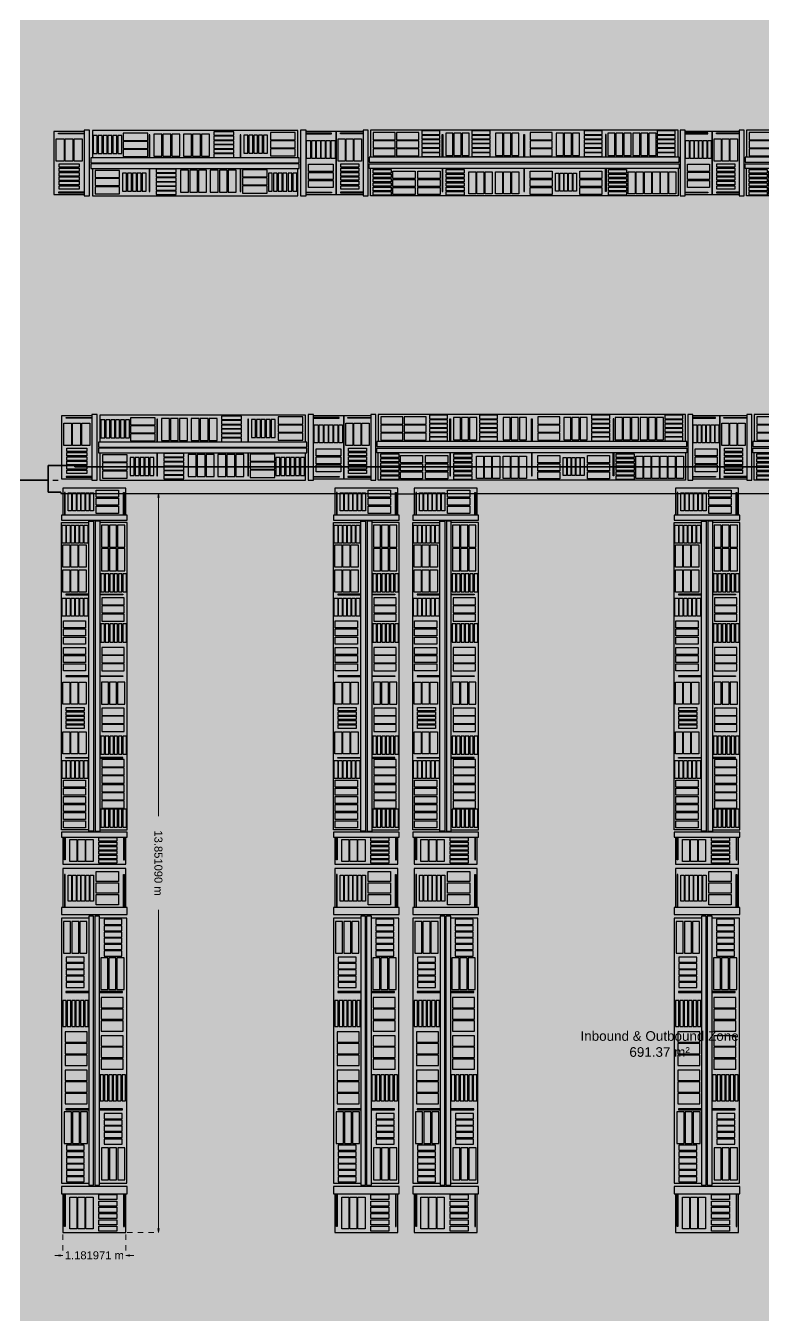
# Model space of a CAD drawing. Header units: metres. Extents: x -17 to 580, y -130 to 19.
# Drawn here: x 72.25 to 86.06, y -48.22 to -24.06 of the extents above; entities that cross this region are included whole.
import ezdxf

# ---------------------------------------------------------------- set-up
doc = ezdxf.new("R2010")
doc.units = ezdxf.units.M
for name, pattern in [('Column 50x50', [0]), ('Default Dimension_ExtLine', [0.0025, 0, -0.0025]), ('Default Separator', [0.0005, 0.0002, -0.0003]), ('Default Wall', [0]), ('Storage Zone 02', [0]), ('Style Black Lines_4', [0]), ('Style Border  Fill_1', [0]), ('Style Grey Lines_2', [0])]:
    doc.linetypes.add(name, pattern=pattern)
for name, color, linetype, true_color in [('Annotations', 7, 'Continuous', 0x7a8bf7), ('Furniture', 7, 'Continuous', 0x7a8bf7), ('Imported blocks', 7, 'Continuous', 0x7a8bf7), ('Walls', 7, 'Continuous', 0xc7c7c7), ('Zones', 7, 'Continuous', 0x7a8bf7)]:
    doc.layers.add(name, color=color, linetype=linetype, true_color=true_color)
doc.styles.add('Default Dimension', font='', dxfattribs={"height": 0.15})
doc.styles.add('Default Tag', font='', dxfattribs={"height": 0.18})
doc.styles.get('Default Dimension').set_extended_font_data('arial')
doc.styles.get('Default Tag').set_extended_font_data('arial')
doc.dimstyles.new('Default Dimension', dxfattribs={"dimtxt": 0.15, "dimasz": 0.075, "dimexe": 0, "dimexo": 0, "dimgap": 0.125, "dimtad": 0, "dimtih": 1, "dimtoh": 1, "dimdec": 6, "dimrnd": 1e-06, "dimzin": 0, "dimdsep": 46, "dimtxsty": 'Default Dimension', "dimblk": 'OPEN', "dimcen": 0.09, "dimadec": 0, "dimazin": 0, "dimtfac": 1, "dimtdec": 4, "dimtix": 1, "dimtofl": 0, "dimtmove": 2, "dimatfit": 3, "dimfxl": 1, "dimtolj": 1, "dimtzin": 0, "dimlwd": 5, "dimlwe": 5, "dimarcsym": 0})

# ---------------------------------------------------------------- blocks, each defined once
blk = doc.blocks.new('Retail shelving double M')
at = {"layer": 'Imported blocks', "transparency": 33554483}
for points in [[(0.627, 3.086), (0.12, 3.086), (0.12, 1.904), (0.627, 1.904), (0.627, 1.879), (0.72, 1.879), (0.72, 3.11), (0.627, 3.11), (0.627, 3.086)], [(4.223, 2.6), (4.223, 3.108), (0.766, 3.108), (0.766, 2.6), (0.741, 2.6), (0.741, 2.508), (4.247, 2.508), (4.247, 2.6), (4.223, 2.6)], [(4.362, 1.904), (4.869, 1.904), (4.869, 3.086), (4.362, 3.086), (4.362, 3.11), (4.269, 3.11), (4.269, 1.879), (4.362, 1.879), (4.362, 1.904)], [(0.766, 2.396), (0.766, 1.889), (4.223, 1.889), (4.223, 2.396), (4.247, 2.396), (4.247, 2.489), (0.741, 2.489), (0.741, 2.396), (0.766, 2.396)]]:
    blk.add_hatch(color=256, dxfattribs=at).paths.add_polyline_path(points, flags=0)
at = {"layer": 'Imported blocks', "linetype": 'Style Border  Fill_1'}
for points in [[(0.627, 3.086), (0.12, 3.086), (0.12, 1.904), (0.627, 1.904), (0.627, 1.879), (0.72, 1.879), (0.72, 3.11), (0.627, 3.11), (0.627, 3.086)], [(4.223, 2.6), (4.223, 3.108), (0.766, 3.108), (0.766, 2.6), (0.741, 2.6), (0.741, 2.508), (4.247, 2.508), (4.247, 2.6), (4.223, 2.6)], [(4.362, 1.904), (4.869, 1.904), (4.869, 3.086), (4.362, 3.086), (4.362, 3.11), (4.269, 3.11), (4.269, 1.879), (4.362, 1.879), (4.362, 1.904)], [(0.766, 2.396), (0.766, 1.889), (4.223, 1.889), (4.223, 2.396), (4.247, 2.396), (4.247, 2.489), (0.741, 2.489), (0.741, 2.396), (0.766, 2.396)]]:
    blk.add_lwpolyline(points, close=True, dxfattribs=at)
at = {"layer": 'Imported blocks', "linetype": 'Style Black Lines_4'}
for points in [[(0.627, 3.043), (0.199, 3.043), (0.199, 3.056), (0.627, 3.056)], [(0.627, 3.086), (0.627, 1.904)], [(1.736, 2.6), (1.736, 3.029), (1.722, 3.029), (1.722, 2.6)], [(3.267, 2.6), (3.267, 3.029), (3.253, 3.029), (3.253, 2.6)], [(4.362, 1.904), (4.362, 3.086)], [(4.362, 3.043), (4.79, 3.043), (4.79, 3.056), (4.362, 3.056)], [(4.223, 2.6), (0.766, 2.6)], [(0.766, 2.396), (4.223, 2.396)], [(1.722, 2.396), (1.722, 1.968), (1.736, 1.968), (1.736, 2.396)], [(3.253, 2.396), (3.253, 1.968), (3.267, 1.968), (3.267, 2.396)], [(0.627, 1.946), (0.199, 1.946), (0.199, 1.933), (0.627, 1.933)], [(4.362, 1.946), (4.79, 1.946), (4.79, 1.933), (4.362, 1.933)]]:
    blk.add_lwpolyline(points, dxfattribs=at)
at = {"layer": 'Imported blocks', "linetype": 'Style Grey Lines_2'}
for points in [[(1.697, 3.058), (1.282, 3.058), (1.282, 2.925), (1.697, 2.925), (1.697, 3.058)], [(1.935, 2.629), (1.935, 3.043), (1.801, 3.043), (1.801, 2.629), (1.935, 2.629)], [(2.085, 2.629), (2.085, 3.043), (1.952, 3.043), (1.952, 2.629), (2.085, 2.629)], [(2.239, 2.629), (2.239, 3.043), (2.105, 3.043), (2.105, 2.629), (2.239, 2.629)], [(2.435, 2.629), (2.435, 3.043), (2.301, 3.043), (2.301, 2.629), (2.435, 2.629)], [(2.585, 2.629), (2.585, 3.043), (2.451, 3.043), (2.451, 2.629), (2.585, 2.629)], [(2.738, 2.629), (2.738, 3.043), (2.605, 3.043), (2.605, 2.629), (2.738, 2.629)], [(3.149, 3.087), (2.811, 3.087), (2.811, 3.021), (3.149, 3.021), (3.149, 3.087)], [(4.178, 3.073), (3.764, 3.073), (3.764, 2.939), (4.178, 2.939), (4.178, 3.073)], [(0.583, 2.823), (0.168, 2.823), (0.168, 2.957), (0.583, 2.957), (0.583, 2.823)], [(0.848, 2.683), (0.848, 3.02), (0.782, 3.02), (0.782, 2.683), (0.848, 2.683)], [(0.93, 2.683), (0.93, 3.02), (0.865, 3.02), (0.865, 2.683), (0.93, 2.683)], [(1.015, 2.683), (1.015, 3.02), (0.949, 3.02), (0.949, 2.683), (1.015, 2.683)], [(1.094, 2.683), (1.094, 3.02), (1.028, 3.02), (1.028, 2.683), (1.094, 2.683)], [(1.176, 2.683), (1.176, 3.02), (1.111, 3.02), (1.111, 2.683), (1.176, 2.683)], [(1.261, 2.683), (1.261, 3.02), (1.195, 3.02), (1.195, 2.683), (1.261, 2.683)], [(1.697, 2.905), (1.282, 2.905), (1.282, 2.771), (1.697, 2.771), (1.697, 2.905)], [(3.149, 3.003), (2.811, 3.003), (2.811, 2.937), (3.149, 2.937), (3.149, 3.003)], [(3.149, 2.92), (2.811, 2.92), (2.811, 2.855), (3.149, 2.855), (3.149, 2.92)], [(3.383, 2.686), (3.383, 3.024), (3.317, 3.024), (3.317, 2.686), (3.383, 2.686)], [(3.467, 2.686), (3.467, 3.024), (3.402, 3.024), (3.402, 2.686), (3.467, 2.686)], [(3.547, 2.686), (3.547, 3.024), (3.481, 3.024), (3.481, 2.686), (3.547, 2.686)], [(3.629, 2.686), (3.629, 3.024), (3.563, 3.024), (3.563, 2.686), (3.629, 2.686)], [(3.713, 2.686), (3.713, 3.024), (3.648, 3.024), (3.648, 2.686), (3.713, 2.686)], [(4.178, 2.919), (3.764, 2.919), (3.764, 2.786), (4.178, 2.786), (4.178, 2.919)], [(4.443, 2.987), (4.781, 2.987), (4.781, 2.921), (4.443, 2.921), (4.443, 2.987)], [(4.443, 2.902), (4.781, 2.902), (4.781, 2.837), (4.443, 2.837), (4.443, 2.902)], [(0.583, 2.673), (0.168, 2.673), (0.168, 2.807), (0.583, 2.807), (0.583, 2.673)], [(1.697, 2.755), (1.282, 2.755), (1.282, 2.621), (1.697, 2.621), (1.697, 2.755)], [(3.149, 2.841), (2.811, 2.841), (2.811, 2.775), (3.149, 2.775), (3.149, 2.841)], [(3.149, 2.757), (2.811, 2.757), (2.811, 2.691), (3.149, 2.691), (3.149, 2.757)], [(4.178, 2.769), (3.764, 2.769), (3.764, 2.635), (4.178, 2.635), (4.178, 2.769)], [(4.443, 2.82), (4.781, 2.82), (4.781, 2.754), (4.443, 2.754), (4.443, 2.82)], [(4.443, 2.741), (4.781, 2.741), (4.781, 2.675), (4.443, 2.675), (4.443, 2.741)], [(0.583, 2.52), (0.168, 2.52), (0.168, 2.653), (0.583, 2.653), (0.583, 2.52)], [(3.149, 2.674), (2.811, 2.674), (2.811, 2.608), (3.149, 2.608), (3.149, 2.674)], [(4.443, 2.656), (4.781, 2.656), (4.781, 2.591), (4.443, 2.591), (4.443, 2.656)], [(4.443, 2.574), (4.781, 2.574), (4.781, 2.508), (4.443, 2.508), (4.443, 2.574)], [(0.204, 2.41), (0.204, 2.073), (0.138, 2.073), (0.138, 2.41), (0.204, 2.41)], [(0.286, 2.41), (0.286, 2.073), (0.22, 2.073), (0.22, 2.41), (0.286, 2.41)], [(0.37, 2.41), (0.37, 2.073), (0.305, 2.073), (0.305, 2.41), (0.37, 2.41)], [(0.45, 2.41), (0.45, 2.073), (0.384, 2.073), (0.384, 2.41), (0.45, 2.41)], [(0.532, 2.41), (0.532, 2.073), (0.466, 2.073), (0.466, 2.41), (0.532, 2.41)], [(0.617, 2.41), (0.617, 2.073), (0.551, 2.073), (0.551, 2.41), (0.617, 2.41)], [(0.81, 2.228), (1.225, 2.228), (1.225, 2.361), (0.81, 2.361), (0.81, 2.228)], [(1.84, 2.323), (2.178, 2.323), (2.178, 2.389), (1.84, 2.389), (1.84, 2.323)], [(2.251, 2.368), (2.251, 1.954), (2.384, 1.954), (2.384, 2.368), (2.251, 2.368)], [(2.404, 2.368), (2.404, 1.954), (2.538, 1.954), (2.538, 2.368), (2.404, 2.368)], [(2.554, 2.368), (2.554, 1.954), (2.688, 1.954), (2.688, 2.368), (2.554, 2.368)], [(2.75, 2.368), (2.75, 1.954), (2.884, 1.954), (2.884, 2.368), (2.75, 2.368)], [(2.904, 2.368), (2.904, 1.954), (3.037, 1.954), (3.037, 2.368), (2.904, 2.368)], [(3.054, 2.368), (3.054, 1.954), (3.188, 1.954), (3.188, 2.368), (3.054, 2.368)], [(3.292, 2.242), (3.706, 2.242), (3.706, 2.376), (3.292, 2.376), (3.292, 2.242)], [(4.395, 2.044), (4.395, 2.458), (4.529, 2.458), (4.529, 2.044), (4.395, 2.044)], [(4.549, 2.044), (4.549, 2.458), (4.682, 2.458), (4.682, 2.044), (4.549, 2.044)], [(4.699, 2.044), (4.699, 2.458), (4.832, 2.458), (4.832, 2.044), (4.699, 2.044)], [(0.81, 2.078), (1.225, 2.078), (1.225, 2.211), (0.81, 2.211), (0.81, 2.078)], [(1.275, 2.311), (1.275, 1.973), (1.341, 1.973), (1.341, 2.311), (1.275, 2.311)], [(1.36, 2.311), (1.36, 1.973), (1.425, 1.973), (1.425, 2.311), (1.36, 2.311)], [(1.442, 2.311), (1.442, 1.973), (1.508, 1.973), (1.508, 2.311), (1.442, 2.311)], [(1.522, 2.311), (1.522, 1.973), (1.587, 1.973), (1.587, 2.311), (1.522, 2.311)], [(1.606, 2.311), (1.606, 1.973), (1.672, 1.973), (1.672, 2.311), (1.606, 2.311)], [(1.84, 2.24), (2.178, 2.24), (2.178, 2.306), (1.84, 2.306), (1.84, 2.24)], [(1.84, 2.156), (2.178, 2.156), (2.178, 2.222), (1.84, 2.222), (1.84, 2.156)], [(3.292, 2.092), (3.706, 2.092), (3.706, 2.226), (3.292, 2.226), (3.292, 2.092)], [(3.728, 2.314), (3.728, 1.977), (3.794, 1.977), (3.794, 2.314), (3.728, 2.314)], [(3.812, 2.314), (3.812, 1.977), (3.878, 1.977), (3.878, 2.314), (3.812, 2.314)], [(3.895, 2.314), (3.895, 1.977), (3.961, 1.977), (3.961, 2.314), (3.895, 2.314)], [(3.974, 2.314), (3.974, 1.977), (4.04, 1.977), (4.04, 2.314), (3.974, 2.314)], [(4.059, 2.314), (4.059, 1.977), (4.124, 1.977), (4.124, 2.314), (4.059, 2.314)], [(4.141, 2.314), (4.141, 1.977), (4.207, 1.977), (4.207, 2.314), (4.141, 2.314)], [(0.81, 1.924), (1.225, 1.924), (1.225, 2.058), (0.81, 2.058), (0.81, 1.924)], [(1.84, 2.077), (2.178, 2.077), (2.178, 2.142), (1.84, 2.142), (1.84, 2.077)], [(1.84, 1.994), (2.178, 1.994), (2.178, 2.06), (1.84, 2.06), (1.84, 1.994)], [(3.292, 1.939), (3.706, 1.939), (3.706, 2.072), (3.292, 2.072), (3.292, 1.939)], [(1.84, 1.91), (2.178, 1.91), (2.178, 1.976), (1.84, 1.976), (1.84, 1.91)]]:
    blk.add_lwpolyline(points, close=True, dxfattribs=at)
blk = doc.blocks.new('Retail shelving double L')
at = {"layer": 'Imported blocks', "transparency": 33554483}
for points in [[(0.627, 4.234), (0.12, 4.234), (0.12, 3.052), (0.627, 3.052), (0.627, 3.027), (0.72, 3.027), (0.72, 4.258), (0.627, 4.258), (0.627, 4.234)], [(0.76, 3.749), (0.76, 4.257), (6.522, 4.257), (6.522, 3.749), (6.547, 3.749), (6.547, 3.657), (0.736, 3.657), (0.736, 3.749), (0.76, 3.749)], [(6.658, 3.052), (7.165, 3.052), (7.165, 4.234), (6.658, 4.234), (6.658, 4.258), (6.565, 4.258), (6.565, 3.027), (6.658, 3.027), (6.658, 3.052)], [(0.76, 3.536), (0.76, 3.029), (6.522, 3.029), (6.522, 3.536), (6.547, 3.536), (6.547, 3.629), (0.736, 3.629), (0.736, 3.536), (0.76, 3.536)]]:
    blk.add_hatch(color=256, dxfattribs=at).paths.add_polyline_path(points, flags=0)
at = {"layer": 'Imported blocks', "linetype": 'Style Border  Fill_1'}
for points in [[(0.627, 4.234), (0.12, 4.234), (0.12, 3.052), (0.627, 3.052), (0.627, 3.027), (0.72, 3.027), (0.72, 4.258), (0.627, 4.258), (0.627, 4.234)], [(0.76, 3.749), (0.76, 4.257), (6.522, 4.257), (6.522, 3.749), (6.547, 3.749), (6.547, 3.657), (0.736, 3.657), (0.736, 3.749), (0.76, 3.749)], [(6.658, 3.052), (7.165, 3.052), (7.165, 4.234), (6.658, 4.234), (6.658, 4.258), (6.565, 4.258), (6.565, 3.027), (6.658, 3.027), (6.658, 3.052)], [(0.76, 3.536), (0.76, 3.029), (6.522, 3.029), (6.522, 3.536), (6.547, 3.536), (6.547, 3.629), (0.736, 3.629), (0.736, 3.536), (0.76, 3.536)]]:
    blk.add_lwpolyline(points, close=True, dxfattribs=at)
at = {"layer": 'Imported blocks', "linetype": 'Style Black Lines_4'}
for points in [[(0.627, 4.191), (0.199, 4.191), (0.199, 4.204), (0.627, 4.204)], [(0.627, 4.234), (0.627, 3.052)], [(2.105, 3.749), (2.105, 4.178), (2.118, 4.178), (2.118, 3.749)], [(3.648, 3.749), (3.648, 4.178), (3.635, 4.178), (3.635, 3.749)], [(5.178, 3.749), (5.178, 4.178), (5.165, 4.178), (5.165, 3.749)], [(6.658, 3.052), (6.658, 4.234)], [(6.658, 4.191), (7.086, 4.191), (7.086, 4.204), (6.658, 4.204)], [(0.76, 3.749), (6.522, 3.749)], [(0.76, 3.536), (6.522, 3.536)], [(2.105, 3.536), (2.105, 3.108), (2.118, 3.108), (2.118, 3.536)], [(3.648, 3.536), (3.648, 3.108), (3.635, 3.108), (3.635, 3.536)], [(5.178, 3.536), (5.178, 3.108), (5.165, 3.108), (5.165, 3.536)], [(0.627, 3.094), (0.199, 3.094), (0.199, 3.081), (0.627, 3.081)], [(6.658, 3.094), (7.086, 3.094), (7.086, 3.081), (6.658, 3.081)]]:
    blk.add_lwpolyline(points, dxfattribs=at)
at = {"layer": 'Imported blocks', "linetype": 'Style Grey Lines_2'}
for points in [[(0.8, 3.809), (0.8, 4.224), (0.933, 4.224), (0.933, 3.809), (0.8, 3.809)], [(0.953, 3.809), (0.953, 4.224), (1.087, 4.224), (1.087, 3.809), (0.953, 3.809)], [(1.103, 3.809), (1.103, 4.224), (1.237, 4.224), (1.237, 3.809), (1.103, 3.809)], [(1.257, 3.809), (1.257, 4.224), (1.39, 4.224), (1.39, 3.809), (1.257, 3.809)], [(1.41, 3.809), (1.41, 4.224), (1.544, 4.224), (1.544, 3.809), (1.41, 3.809)], [(1.56, 3.809), (1.56, 4.224), (1.694, 4.224), (1.694, 3.809), (1.56, 3.809)], [(2.061, 4.178), (1.724, 4.178), (1.724, 4.244), (2.061, 4.244), (2.061, 4.178)], [(2.061, 4.096), (1.724, 4.096), (1.724, 4.162), (2.061, 4.162), (2.061, 4.096)], [(2.599, 4.102), (2.185, 4.102), (2.185, 4.235), (2.599, 4.235), (2.599, 4.102)], [(2.727, 4.171), (2.727, 3.833), (2.662, 3.833), (2.662, 4.171), (2.727, 4.171)], [(2.81, 4.171), (2.81, 3.833), (2.744, 3.833), (2.744, 4.171), (2.81, 4.171)], [(2.894, 4.171), (2.894, 3.833), (2.828, 3.833), (2.828, 4.171), (2.894, 4.171)], [(2.973, 4.171), (2.973, 3.833), (2.908, 3.833), (2.908, 4.171), (2.973, 4.171)], [(3.056, 4.171), (3.056, 3.833), (2.99, 3.833), (2.99, 4.171), (3.056, 4.171)], [(3.531, 4.102), (3.117, 4.102), (3.117, 4.235), (3.531, 4.235), (3.531, 4.102)], [(3.742, 3.809), (3.742, 4.224), (3.876, 4.224), (3.876, 3.809), (3.742, 3.809)], [(3.896, 3.809), (3.896, 4.224), (4.029, 4.224), (4.029, 3.809), (3.896, 3.809)], [(4.046, 3.809), (4.046, 4.224), (4.18, 4.224), (4.18, 3.809), (4.046, 3.809)], [(4.242, 3.809), (4.242, 4.224), (4.376, 4.224), (4.376, 3.809), (4.242, 3.809)], [(4.396, 3.809), (4.396, 4.224), (4.529, 4.224), (4.529, 3.809), (4.396, 3.809)], [(4.546, 3.809), (4.546, 4.224), (4.679, 4.224), (4.679, 3.809), (4.546, 3.809)], [(5.101, 4.178), (4.764, 4.178), (4.764, 4.244), (5.101, 4.244), (5.101, 4.178)], [(5.101, 4.096), (4.764, 4.096), (4.764, 4.162), (5.101, 4.162), (5.101, 4.096)], [(5.632, 4.102), (5.217, 4.102), (5.217, 4.235), (5.632, 4.235), (5.632, 4.102)], [(6.101, 4.102), (5.687, 4.102), (5.687, 4.235), (6.101, 4.235), (6.101, 4.102)], [(6.472, 4.178), (6.135, 4.178), (6.135, 4.244), (6.472, 4.244), (6.472, 4.178)], [(6.472, 4.096), (6.135, 4.096), (6.135, 4.162), (6.472, 4.162), (6.472, 4.096)], [(6.739, 4.135), (7.077, 4.135), (7.077, 4.069), (6.739, 4.069), (6.739, 4.135)], [(0.168, 4.105), (0.583, 4.105), (0.583, 3.971), (0.168, 3.971), (0.168, 4.105)], [(0.168, 3.951), (0.583, 3.951), (0.583, 3.818), (0.168, 3.818), (0.168, 3.951)], [(2.061, 4.012), (1.724, 4.012), (1.724, 4.077), (2.061, 4.077), (2.061, 4.012)], [(2.061, 3.932), (1.724, 3.932), (1.724, 3.998), (2.061, 3.998), (2.061, 3.932)], [(2.061, 3.85), (1.724, 3.85), (1.724, 3.915), (2.061, 3.915), (2.061, 3.85)], [(2.599, 3.951), (2.185, 3.951), (2.185, 4.085), (2.599, 4.085), (2.599, 3.951)], [(2.599, 3.798), (2.185, 3.798), (2.185, 3.932), (2.599, 3.932), (2.599, 3.798)], [(3.531, 3.951), (3.117, 3.951), (3.117, 4.085), (3.531, 4.085), (3.531, 3.951)], [(3.531, 3.798), (3.117, 3.798), (3.117, 3.932), (3.531, 3.932), (3.531, 3.798)], [(5.101, 4.012), (4.764, 4.012), (4.764, 4.077), (5.101, 4.077), (5.101, 4.012)], [(5.101, 3.932), (4.764, 3.932), (4.764, 3.998), (5.101, 3.998), (5.101, 3.932)], [(5.101, 3.85), (4.764, 3.85), (4.764, 3.915), (5.101, 3.915), (5.101, 3.85)], [(5.632, 3.951), (5.217, 3.951), (5.217, 4.085), (5.632, 4.085), (5.632, 3.951)], [(5.632, 3.798), (5.217, 3.798), (5.217, 3.932), (5.632, 3.932), (5.632, 3.798)], [(6.101, 3.951), (5.687, 3.951), (5.687, 4.085), (6.101, 4.085), (6.101, 3.951)], [(6.101, 3.798), (5.687, 3.798), (5.687, 3.932), (6.101, 3.932), (6.101, 3.798)], [(6.472, 4.012), (6.135, 4.012), (6.135, 4.077), (6.472, 4.077), (6.472, 4.012)], [(6.472, 3.932), (6.135, 3.932), (6.135, 3.998), (6.472, 3.998), (6.472, 3.932)], [(6.472, 3.85), (6.135, 3.85), (6.135, 3.915), (6.472, 3.915), (6.472, 3.85)], [(6.739, 4.051), (7.077, 4.051), (7.077, 3.985), (6.739, 3.985), (6.739, 4.051)], [(6.739, 3.968), (7.077, 3.968), (7.077, 3.902), (6.739, 3.902), (6.739, 3.968)], [(6.739, 3.889), (7.077, 3.889), (7.077, 3.823), (6.739, 3.823), (6.739, 3.889)], [(0.168, 3.801), (0.583, 3.801), (0.583, 3.668), (0.168, 3.668), (0.168, 3.801)], [(2.061, 3.765), (1.724, 3.765), (1.724, 3.831), (2.061, 3.831), (2.061, 3.765)], [(5.101, 3.765), (4.764, 3.765), (4.764, 3.831), (5.101, 3.831), (5.101, 3.765)], [(6.472, 3.765), (6.135, 3.765), (6.135, 3.831), (6.472, 3.831), (6.472, 3.765)], [(6.739, 3.804), (7.077, 3.804), (7.077, 3.739), (6.739, 3.739), (6.739, 3.804)], [(6.739, 3.722), (7.077, 3.722), (7.077, 3.656), (6.739, 3.656), (6.739, 3.722)], [(0.204, 3.559), (0.204, 3.221), (0.138, 3.221), (0.138, 3.559), (0.204, 3.559)], [(0.286, 3.559), (0.286, 3.221), (0.22, 3.221), (0.22, 3.559), (0.286, 3.559)], [(0.37, 3.559), (0.37, 3.221), (0.305, 3.221), (0.305, 3.559), (0.37, 3.559)], [(0.45, 3.559), (0.45, 3.221), (0.384, 3.221), (0.384, 3.559), (0.45, 3.559)], [(0.532, 3.559), (0.532, 3.221), (0.466, 3.221), (0.466, 3.559), (0.532, 3.559)], [(0.617, 3.559), (0.617, 3.221), (0.551, 3.221), (0.551, 3.559), (0.617, 3.559)], [(0.811, 3.454), (1.149, 3.454), (1.149, 3.52), (0.811, 3.52), (0.811, 3.454)], [(0.811, 3.372), (1.149, 3.372), (1.149, 3.438), (0.811, 3.438), (0.811, 3.372)], [(1.171, 3.5), (1.171, 3.085), (1.304, 3.085), (1.304, 3.5), (1.171, 3.5)], [(1.324, 3.5), (1.324, 3.085), (1.458, 3.085), (1.458, 3.5), (1.324, 3.5)], [(1.474, 3.5), (1.474, 3.085), (1.608, 3.085), (1.608, 3.5), (1.474, 3.5)], [(1.64, 3.5), (1.64, 3.085), (1.774, 3.085), (1.774, 3.5), (1.64, 3.5)], [(1.794, 3.5), (1.794, 3.085), (1.927, 3.085), (1.927, 3.5), (1.794, 3.5)], [(1.944, 3.5), (1.944, 3.085), (2.078, 3.085), (2.078, 3.5), (1.944, 3.5)], [(2.182, 3.454), (2.52, 3.454), (2.52, 3.52), (2.182, 3.52), (2.182, 3.454)], [(2.182, 3.372), (2.52, 3.372), (2.52, 3.438), (2.182, 3.438), (2.182, 3.372)], [(2.604, 3.5), (2.604, 3.085), (2.738, 3.085), (2.738, 3.5), (2.604, 3.5)], [(2.757, 3.5), (2.757, 3.085), (2.891, 3.085), (2.891, 3.5), (2.757, 3.5)], [(2.908, 3.5), (2.908, 3.085), (3.041, 3.085), (3.041, 3.5), (2.908, 3.5)], [(3.115, 3.377), (3.529, 3.377), (3.529, 3.511), (3.115, 3.511), (3.115, 3.377)], [(3.741, 3.5), (3.741, 3.085), (3.875, 3.085), (3.875, 3.5), (3.741, 3.5)], [(3.895, 3.5), (3.895, 3.085), (4.028, 3.085), (4.028, 3.5), (3.895, 3.5)], [(4.045, 3.5), (4.045, 3.085), (4.178, 3.085), (4.178, 3.5), (4.045, 3.5)], [(4.282, 3.454), (4.62, 3.454), (4.62, 3.52), (4.282, 3.52), (4.282, 3.454)], [(4.282, 3.372), (4.62, 3.372), (4.62, 3.438), (4.282, 3.438), (4.282, 3.372)], [(4.673, 3.5), (4.673, 3.085), (4.806, 3.085), (4.806, 3.5), (4.673, 3.5)], [(4.826, 3.5), (4.826, 3.085), (4.96, 3.085), (4.96, 3.5), (4.826, 3.5)], [(4.976, 3.5), (4.976, 3.085), (5.11, 3.085), (5.11, 3.5), (4.976, 3.5)], [(5.222, 3.454), (5.56, 3.454), (5.56, 3.52), (5.222, 3.52), (5.222, 3.454)], [(5.222, 3.372), (5.56, 3.372), (5.56, 3.438), (5.222, 3.438), (5.222, 3.372)], [(5.618, 3.377), (6.032, 3.377), (6.032, 3.511), (5.618, 3.511), (5.618, 3.377)], [(6.058, 3.377), (6.472, 3.377), (6.472, 3.511), (6.058, 3.511), (6.058, 3.377)], [(6.691, 3.192), (6.691, 3.606), (6.825, 3.606), (6.825, 3.192), (6.691, 3.192)], [(6.845, 3.192), (6.845, 3.606), (6.978, 3.606), (6.978, 3.192), (6.845, 3.192)], [(6.995, 3.192), (6.995, 3.606), (7.128, 3.606), (7.128, 3.192), (6.995, 3.192)], [(0.811, 3.287), (1.149, 3.287), (1.149, 3.353), (0.811, 3.353), (0.811, 3.287)], [(0.811, 3.208), (1.149, 3.208), (1.149, 3.274), (0.811, 3.274), (0.811, 3.208)], [(0.811, 3.126), (1.149, 3.126), (1.149, 3.191), (0.811, 3.191), (0.811, 3.126)], [(2.182, 3.287), (2.52, 3.287), (2.52, 3.353), (2.182, 3.353), (2.182, 3.287)], [(2.182, 3.208), (2.52, 3.208), (2.52, 3.274), (2.182, 3.274), (2.182, 3.208)], [(2.182, 3.126), (2.52, 3.126), (2.52, 3.191), (2.182, 3.191), (2.182, 3.126)], [(3.115, 3.227), (3.529, 3.227), (3.529, 3.361), (3.115, 3.361), (3.115, 3.227)], [(3.115, 3.074), (3.529, 3.074), (3.529, 3.207), (3.115, 3.207), (3.115, 3.074)], [(4.282, 3.287), (4.62, 3.287), (4.62, 3.353), (4.282, 3.353), (4.282, 3.287)], [(4.282, 3.208), (4.62, 3.208), (4.62, 3.274), (4.282, 3.274), (4.282, 3.208)], [(4.282, 3.126), (4.62, 3.126), (4.62, 3.191), (4.282, 3.191), (4.282, 3.126)], [(5.222, 3.287), (5.56, 3.287), (5.56, 3.353), (5.222, 3.353), (5.222, 3.287)], [(5.222, 3.208), (5.56, 3.208), (5.56, 3.274), (5.222, 3.274), (5.222, 3.208)], [(5.222, 3.126), (5.56, 3.126), (5.56, 3.191), (5.222, 3.191), (5.222, 3.126)], [(5.618, 3.227), (6.032, 3.227), (6.032, 3.361), (5.618, 3.361), (5.618, 3.227)], [(5.618, 3.074), (6.032, 3.074), (6.032, 3.207), (5.618, 3.207), (5.618, 3.074)], [(6.058, 3.227), (6.472, 3.227), (6.472, 3.361), (6.058, 3.361), (6.058, 3.227)], [(6.058, 3.074), (6.472, 3.074), (6.472, 3.207), (6.058, 3.207), (6.058, 3.074)], [(0.811, 3.041), (1.149, 3.041), (1.149, 3.107), (0.811, 3.107), (0.811, 3.041)], [(2.182, 3.041), (2.52, 3.041), (2.52, 3.107), (2.182, 3.107), (2.182, 3.041)], [(4.282, 3.041), (4.62, 3.041), (4.62, 3.107), (4.282, 3.107), (4.282, 3.041)], [(5.222, 3.041), (5.56, 3.041), (5.56, 3.107), (5.222, 3.107), (5.222, 3.041)]]:
    blk.add_lwpolyline(points, close=True, dxfattribs=at)
blk = doc.blocks.new('_Open')
at = {"color": 0, "linetype": 'ByBlock', "lineweight": -2}
for p, q in [((-1, 0.166667), (0, 0)), ((-1, -0.166667), (0, 0)), ((0, 0), (-1, 0))]:
    blk.add_line(p, q, dxfattribs=at)
blk = doc.blocks.new('*D176')
at = {"layer": 'Annotations', "color": 0, "linetype": 'Default Dimension_ExtLine', "lineweight": 5}
for p, q in [((74.146, -32.824), (74.731, -32.824)), ((74.146, -46.675), (74.731, -46.675))]:
    blk.add_line(p, q, dxfattribs=at)
at = {"layer": 'Annotations', "color": 0, "lineweight": 5}
for p, q in [((74.731, -32.899), (74.731, -38.871)), ((74.731, -46.6), (74.731, -40.628))]:
    blk.add_line(p, q, dxfattribs=at)
at = {"layer": 'Defpoints', "color": 0}
for p in [(74.146, -32.824), (74.146, -46.675), (74.731, -46.675)]:
    blk.add_point(p, dxfattribs=at)
at = {"layer": 'Annotations', "color": 0, "lineweight": 5, "xscale": 0.075, "yscale": 0.075, "zscale": 0.075}
for p, rotation in [((74.731, -32.824), 90), ((74.731, -46.675), 270)]:
    blk.add_blockref('_Open', p, dxfattribs=dict(at, rotation=rotation))
at = {"layer": 'Annotations', "color": 0, "insert": (74.731, -39.749), "char_height": 0.15, "attachment_point": 5, "rotation": 270, "style": 'Default Dimension'}
blk.add_mtext('\\A1;13.851090 m', dxfattribs=at)
blk = doc.blocks.new('*D206')
at = {"layer": 'Annotations', "color": 0, "linetype": 'Default Dimension_ExtLine', "lineweight": 5}
for p, q in [((72.941, -46.31), (72.941, -47.101)), ((74.123, -46.31), (74.123, -47.101))]:
    blk.add_line(p, q, dxfattribs=at)
at = {"layer": 'Annotations', "color": 0, "lineweight": 5}
for p, q in [((72.866, -47.101), (72.791, -47.101)), ((74.198, -47.101), (74.273, -47.101))]:
    blk.add_line(p, q, dxfattribs=at)
at = {"layer": 'Defpoints', "color": 0}
for p in [(72.941, -46.31), (74.123, -46.31), (74.123, -47.101)]:
    blk.add_point(p, dxfattribs=at)
at = {"layer": 'Annotations', "color": 0, "lineweight": 5, "xscale": 0.075, "yscale": 0.075, "zscale": 0.075}
for p, rotation in [((72.941, -47.101), 3.685443941412225e-11), ((74.123, -47.101), 180.0000000000368)]:
    blk.add_blockref('_Open', p, dxfattribs=dict(at, rotation=rotation))
at = {"layer": 'Annotations', "color": 0, "insert": (73.532, -47.101), "char_height": 0.15, "attachment_point": 5, "style": 'Default Dimension'}
blk.add_mtext('\\A1;1.181971 m', dxfattribs=at)

msp = doc.modelspace()

# ---------------------------------------------------------------- hatches: boundary and pattern name
at = {"layer": 'Walls', "transparency": 33554483}
for points in [[(72.6675542, -32.7992579), (72.6675542, -32.2992579), (73.1659614, -32.2992579), (73.1659614, -32.3236521), (73.1659614, -32.7992579), (72.9041373, -32.7992579), (72.6675542, -32.7992579)], [(79.0554885, -32.832611), (79.0554885, -32.8236521), (79.0554885, -32.332611), (79.5538957, -32.332611), (79.5538957, -32.8236521), (79.5538957, -32.832611), (79.0554885, -32.832611)], [(79.0567743, -32.332611), (79.0567743, -32.3232176), (79.5551815, -32.3232176), (79.5551815, -32.8232176), (79.5538957, -32.8236521), (79.5538957, -32.332611), (79.0567743, -32.332611)], [(85.5078279, -32.8236513), (85.5078279, -32.3236513), (86.0062351, -32.3236513), (86.0062351, -32.8236513), (85.5078279, -32.8236513)], [(86.0062351, -32.8236513), (86.0062351, -32.3236513), (86.0551815, -32.3232176), (86.0551815, -32.8232176), (86.0062351, -32.8236513)]]:
    msp.add_hatch(color=256, dxfattribs=at).paths.add_polyline_path(points, flags=0)
h = msp.add_hatch(color=256, dxfattribs=at)
h.paths.add_polyline_path([(72.9041373, -32.8236521), (72.9041373, -32.7992579), (73.1659614, -32.7992579), (73.1659614, -32.3236521), (79.0567743, -32.3232176), (79.0567743, -32.332611), (79.0554885, -32.332611), (79.0554885, -32.8236521), (72.9041373, -32.8236521)], flags=0)
h.paths.add_polyline_path([(79.5551815, -32.8232176), (79.5551815, -32.3232176), (85.5078279, -32.3236513), (85.5078279, -32.8236513), (79.5551815, -32.8232176)], flags=0)
h.paths.add_polyline_path([(86.0551815, -32.8232176), (86.0551815, -32.3232176), (92.0530025, -32.3236521), (92.0530025, -32.8236521), (86.0551815, -32.8232176)], flags=0)
h.paths.add_polyline_path([(92.5551815, -32.8232176), (92.5551815, -32.3232176), (99.2645777, -32.3236523), (99.2645777, -32.8236523), (92.5551815, -32.8232176)], flags=0)
h.paths.add_polyline_path([(99.7629848, -32.8236523), (99.7629848, -32.3236523), (107.1887431, -32.3236521), (107.1887431, -32.5113332), (107.1887431, -32.8236521), (106.8915489, -32.8236521), (103.3121503, -32.8236521), (103.1621503, -32.8236521), (99.7629848, -32.8236523)], flags=0)
at = {"layer": 'Zones', "transparency": 33554483}
for points in [[(73.1659614, -32.2992579), (72.6675542, -32.2992579), (72.6675542, -32.5736359), (66.5534062, -32.5732176), (66.5534062, -26.8706156), (66.5551815, -26.8706156), (66.5551815, -26.3706156), (66.5534062, -26.3706156), (66.5534062, -25.0989781), (66.3034062, -25.0989781), (66.3034062, -21.8965509), (66.5534062, -21.8965509), (66.5534062, -20.8636397), (66.5551815, -20.8636397), (66.5551815, -20.3636397), (66.5534062, -20.3636397), (66.5534062, -19.3650136), (66.3034062, -19.3650136), (66.3034062, -16.1625864), (66.5534062, -16.1625864), (66.5534062, -14.861818), (66.5551815, -14.861818), (66.5551815, -14.8595581), (72.5567743, -14.8595581), (72.5567743, -14.8607913), (73.0551815, -14.8607913), (73.0551815, -14.8595581), (79.0567743, -14.8595581), (79.0567743, -14.8607913), (79.5551815, -14.8607913), (79.5551815, -14.8595581), (85.5567743, -14.8595581), (85.5567743, -14.8607913), (86.0551815, -14.8607913), (86.0551815, -14.8595581), (92.0530025, -14.8595581), (92.0530025, -32.3236521), (73.1659614, -32.3236521), (73.1659614, -32.2992579)], [(79.0554885, -32.8236521), (79.0554885, -32.832611), (79.5538957, -32.832611), (79.5538957, -32.8236521), (99.4387779, -32.8236523), (99.4387779, -36.687078), (99.5137779, -36.687078), (99.5137779, -37.6869945), (99.4387779, -37.6869945), (99.4387779, -38.7092532), (99.5137779, -38.7092532), (99.5137779, -39.7091697), (99.4387779, -39.7091697), (99.4387779, -41.0223454), (99.5137779, -41.0223454), (99.5137779, -42.0222619), (99.4387779, -42.0222619), (99.4387779, -47.1368103), (100.5683151, -47.1368103), (100.5683151, -47.0618103), (102.1682934, -47.0618103), (102.1682934, -47.1368103), (105.1246091, -47.1368103), (105.0399472, -47.8226166), (105.2880638, -47.8532462), (105.0920367, -49.4411706), (104.8439202, -49.4105409), (104.164533, -54.9139407), (102.4943581, -54.9139407), (102.4943581, -55.1639407), (100.584146, -55.1639407), (100.584146, -54.9139407), (99.0495688, -54.9139407), (99.0495688, -52.330623), (97.6432475, -52.330623), (97.6432475, -52.580623), (93.4458824, -52.580623), (93.4458824, -52.330623), (91.1312676, -52.330623), (91.1312676, -52.580623), (86.9339025, -52.580623), (86.9339025, -52.330623), (84.6503006, -52.330623), (84.6503006, -52.580623), (80.4529354, -52.580623), (80.4529354, -52.330623), (78.1847839, -52.330623), (78.1847839, -52.580623), (73.9874188, -52.580623), (73.9874188, -52.330623), (66.5534728, -52.330623), (66.5534062, -50.5732081), (66.3034062, -50.5732176), (66.3034062, -44.8232176), (66.5538957, -44.8232176), (66.5538957, -44.3232176), (66.5534062, -32.5732176), (72.6675542, -32.5736359), (72.6675542, -32.7992579), (72.9041373, -32.7992579), (72.9041373, -32.8236521), (79.0554885, -32.8236521)]]:
    msp.add_hatch(color=256, dxfattribs=at).paths.add_polyline_path(points, flags=0)

# ---------------------------------------------------------------- linework, layer by layer
at = {"layer": 'Walls', "linetype": 'Column 50x50'}
for points in [[(72.9041373, -32.7992579), (72.6675542, -32.7992579), (72.6675542, -32.2992579), (73.1659614, -32.2992579), (73.1659614, -32.3236521)], [(79.0567743, -32.3232176), (79.5551815, -32.3232176)], [(85.5078279, -32.3236513), (86.0062351, -32.3236513)], [(86.0062351, -32.3236513), (86.0551815, -32.3232176)], [(79.0554885, -32.8236521), (79.0554885, -32.832611), (79.5538957, -32.832611), (79.5538957, -32.8236521)], [(79.5538957, -32.8236521), (79.5551815, -32.8232176)], [(85.5078279, -32.8236513), (86.0062351, -32.8236513)], [(86.0062351, -32.8236513), (86.0551815, -32.8232176)]]:
    msp.add_lwpolyline(points, dxfattribs=at)
at = {"layer": 'Walls', "linetype": 'Default Wall'}
for points in [[(73.1659614, -32.3236521), (79.0567743, -32.3232176)], [(79.5551815, -32.3232176), (85.5078279, -32.3236513)], [(86.0551815, -32.3232176), (92.0530025, -32.3236521)], [(72.9041373, -32.7992579), (72.9041373, -32.8236521), (79.0554885, -32.8236521)], [(79.5551815, -32.8232176), (85.5078279, -32.8236513)], [(86.0551815, -32.8232176), (92.0530025, -32.8236521)]]:
    msp.add_lwpolyline(points, dxfattribs=at)
at = {"layer": 'Zones', "linetype": 'Storage Zone 02'}
for points in [[(92.0530025, -14.8595581), (92.0530025, -32.3236521), (73.1659614, -32.3236521), (73.1659614, -32.2992579), (73.1659614, -32.2992579), (72.6675542, -32.2992579), (72.6675542, -32.5736359), (66.5534062, -32.5732176), (66.5534062, -26.8706156), (66.5551815, -26.8706156), (66.5551815, -26.3706156), (66.5534062, -26.3706156), (66.5534062, -25.0989781), (66.3034062, -25.0989781), (66.3034062, -21.8965509)], [(66.3034062, -50.5732176), (66.3034062, -44.8232176), (66.5538957, -44.8232176), (66.5538957, -44.3232176), (66.5534062, -32.5732176), (72.6675542, -32.5736359), (72.6675542, -32.7992579), (72.9041373, -32.7992579), (72.9041373, -32.8236521), (79.0554885, -32.8236521), (79.0554885, -32.8236521), (79.0554885, -32.832611), (79.5538957, -32.832611), (79.5538957, -32.8236521), (99.4387779, -32.8236523)]]:
    msp.add_lwpolyline(points, dxfattribs=at)
at = {"layer": 'Zones', "linetype": 'Default Separator'}
msp.add_lwpolyline([(66.5526098, -32.5732176), (72.9041373, -32.5736521)], dxfattribs=at)

# ---------------------------------------------------------------- block references
at = {"layer": 'Furniture'}
for p, xscale, rotation in [((78.195902, -24.1349868), 1.11335872081488, 180), ((78.3379562, -29.4636577), 1.113358609866984, 180), ((76.0267529, -46.8471202), 1.436483496069424, 90), ((81.122875, -46.8471202), 1.436483496069424, 90), ((82.6081759, -46.8471202), 1.436483496069424, 90), ((87.5057045, -46.8471202), 1.436483496069424, 90)]:
    msp.add_blockref('Retail shelving double M', p, dxfattribs=dict(at, xscale=xscale, rotation=rotation))
for p, rotation in [((85.2276487, -22.9869265), 180), ((92.273, -22.9869261), 180), ((85.3697048, -28.3155979), 180), ((92.4150561, -28.3155975), 180), ((77.1748116, -39.8890021), 90), ((82.2709337, -39.8890021), 90), ((83.7562346, -39.8890021), 90), ((88.6537632, -39.8890021), 90)]:
    msp.add_blockref('Retail shelving double L', p, dxfattribs=dict(at, rotation=rotation))

# ---------------------------------------------------------------- texts
at = {"layer": 'Annotations', "insert": (84.122665, -43.1414673), "char_height": 0.18, "width": 6.749033203, "attachment_point": 5, "style": 'Default Tag'}
msp.add_mtext('Inbound & Outbound Zone\\P691.37 m²', dxfattribs=at)

# ---------------------------------------------------------------- dimensions: what is measured, and where the dimension line sits
at = {"layer": 'Annotations'}
dim = msp.add_aligned_dim(p1=(74.1461483, -32.8236521), p2=(74.1461483, -46.6747422), distance=0.5848628, dimstyle='Default Dimension', override={"dimpost": ' m'}, dxfattribs=at)
dim.commit()
dim.dimension.update_dxf_attribs({"geometry": '*D176', "text_midpoint": (74.7310111, -39.7491971), "text_rotation": -90})
dim = msp.add_aligned_dim(p1=(72.9411528, -46.31036), p2=(74.1231237, -46.31036), distance=-0.7904577, dimstyle='Default Dimension', override={"dimpost": ' m'}, dxfattribs=at)
dim.commit()
dim.dimension.update_dxf_attribs({"geometry": '*D206', "text_midpoint": (73.5321382, -47.1008177)})

doc.saveas('drawing.dxf')
